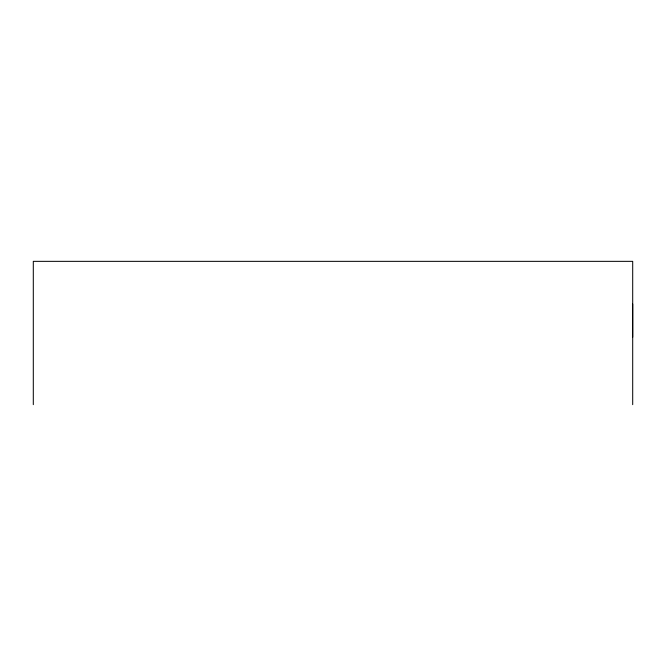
<?xml version="1.0" encoding="UTF-8"?>
<svg xmlns="http://www.w3.org/2000/svg" width="666" height="666" viewBox="0 0 666 666"><rect width="100%" height="100%" fill="white"/><g stroke="black" fill="none" stroke-linecap="round" stroke-linejoin="round"><path stroke-width="1" d="M632.7 337.229L632.7 304.029M632.7 404.653L632.7 261.347L33.3 261.347L33.3 404.653"/></g></svg>
